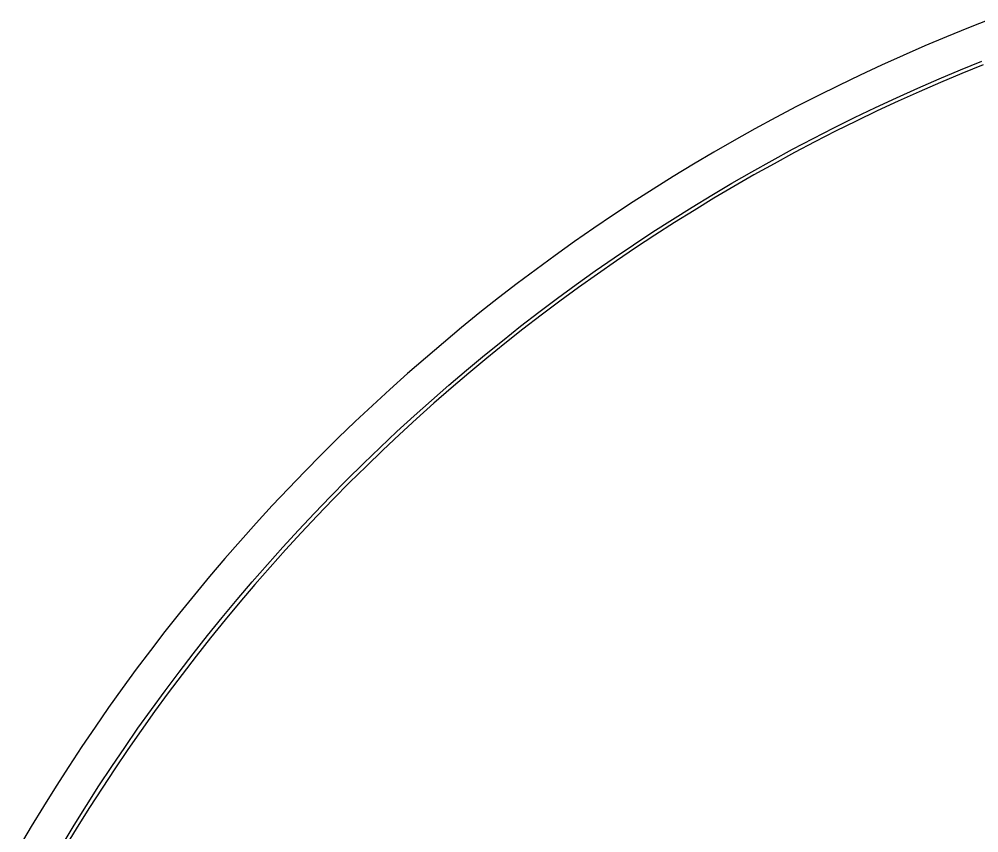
# Model space of a CAD drawing. Extents: x -25 to 123, y -44 to 109.
# Drawn here: x -20.08 to 18.02, y 71.29 to 103.59 of the extents above; entities that cross this region are included whole.
import ezdxf

# ---------------------------------------------------------------- set-up
doc = ezdxf.new("R2010")
doc.units = 0

msp = doc.modelspace()

# ---------------------------------------------------------------- linework, layer by layer
for p, q in [((17.6112, 103.243), (16.7417, 102.889)), ((18.485, 103.586), (17.6112, 103.243)), ((16.7417, 102.889), (15.8766, 102.524)), ((15.8766, 102.524), (15.016, 102.149)), ((15.016, 102.149), (14.1601, 101.763)), ((14.1601, 101.763), (13.309, 101.367)), ((17.287, 101.572), (18.1404, 101.919)), ((18.1961, 101.78), (17.3445, 101.434)), ((13.309, 101.367), (12.4629, 100.96)), ((16.438, 101.214), (17.287, 101.572)), ((17.3445, 101.434), (16.4971, 101.077)), ((12.4629, 100.96), (11.6217, 100.544)), ((15.5935, 100.846), (16.438, 101.214)), ((16.4971, 101.077), (15.6543, 100.709)), ((14.7536, 100.468), (15.5935, 100.846)), ((15.6543, 100.709), (14.816, 100.331)), ((11.6217, 100.544), (10.7858, 100.116)), ((13.9183, 100.079), (14.7536, 100.468)), ((14.816, 100.331), (13.9824, 99.9433)), ((10.7858, 100.116), (9.95515, 99.6789)), ((13.0879, 99.6799), (13.9183, 100.079)), ((13.9824, 99.9433), (13.1537, 99.5451)), ((9.95515, 99.6789), (9.12994, 99.2313)), ((12.2624, 99.2707), (13.0879, 99.6799)), ((13.1537, 99.5451), (12.3299, 99.1367)), ((9.12994, 99.2313), (8.31029, 98.7735)), ((11.4421, 98.8514), (12.2624, 99.2707)), ((12.3299, 99.1367), (11.5111, 98.7183)), ((8.31029, 98.7735), (7.49632, 98.3058)), ((10.6269, 98.4221), (11.4421, 98.8514)), ((11.5111, 98.7183), (10.6976, 98.2898)), ((7.49632, 98.3058), (6.68814, 97.8281)), ((9.81706, 97.9829), (10.6269, 98.4221)), ((10.6976, 98.2898), (9.88939, 97.8514)), ((9.01266, 97.5337), (9.81706, 97.9829)), ((6.68814, 97.8281), (5.88589, 97.3406)), ((8.21387, 97.0747), (9.01266, 97.5337)), ((9.88939, 97.8514), (9.08661, 97.4032)), ((5.88589, 97.3406), (5.08969, 96.8432)), ((9.08661, 97.4032), (8.2894, 96.9451)), ((5.08969, 96.8432), (4.29964, 96.3361)), ((7.42075, 96.6059), (8.21387, 97.0747)), ((8.2894, 96.9451), (7.49785, 96.4772)), ((6.63344, 96.1274), (7.42075, 96.6059)), ((7.49785, 96.4772), (6.71213, 95.9997)), ((4.29964, 96.3361), (3.51588, 95.8193)), ((5.85205, 95.6393), (6.63344, 96.1274)), ((6.71213, 95.9997), (5.93231, 95.5125)), ((3.51588, 95.8193), (2.73853, 95.293)), ((5.07674, 95.1416), (5.85205, 95.6393)), ((2.73853, 95.293), (1.96768, 94.7571)), ((5.93231, 95.5125), (5.15852, 95.0159)), ((4.30757, 94.6345), (5.07674, 95.1416)), ((5.15852, 95.0159), (4.3909, 94.5098)), ((1.96768, 94.7571), (1.20346, 94.2119)), ((3.54469, 94.1179), (4.30757, 94.6345)), ((4.3909, 94.5098), (3.62955, 93.9942)), ((1.20346, 94.2119), (0.44601, 93.6573)), ((2.78821, 93.5921), (3.54469, 94.1179)), ((3.62955, 93.9942), (2.87457, 93.4694)), ((0.44601, 93.6573), (-0.30458, 93.0934)), ((2.03822, 93.057), (2.78821, 93.5921)), ((2.87457, 93.4694), (2.1261, 92.9354)), ((-0.30458, 93.0934), (-1.0482, 92.5204)), ((1.29488, 92.5127), (2.03822, 93.057)), ((2.1261, 92.9354), (1.38423, 92.3922)), ((-1.0482, 92.5204), (-1.78473, 91.9383)), ((0.55826, 91.9594), (1.29488, 92.5127)), ((1.38423, 92.3922), (0.64909, 91.84)), ((-1.78473, 91.9383), (-2.51407, 91.3472)), ((-0.17149, 91.397), (0.55826, 91.9594)), ((0.64909, 91.84), (-0.07921, 91.2787)), ((-2.51407, 91.3472), (-3.2361, 90.7472)), ((-0.8943, 90.8257), (-0.17149, 91.397)), ((-0.07921, 91.2787), (-0.80058, 90.7086)), ((-3.2361, 90.7472), (-3.9507, 90.1384)), ((-1.61006, 90.2457), (-0.8943, 90.8257)), ((-0.80058, 90.7086), (-1.51489, 90.1297)), ((-3.9507, 90.1384), (-4.65779, 89.5208)), ((-2.31863, 89.6568), (-1.61006, 90.2457)), ((-1.51489, 90.1297), (-2.22206, 89.5421)), ((-3.01993, 89.0593), (-2.31863, 89.6568)), ((-2.22206, 89.5421), (-2.92195, 88.9458)), ((-4.65779, 89.5208), (-5.35724, 88.8947)), ((-5.35724, 88.8947), (-6.04895, 88.2599)), ((-3.71385, 88.4533), (-3.01993, 89.0593)), ((-2.92195, 88.9458), (-3.61449, 88.3409)), ((-4.40027, 87.8388), (-3.71385, 88.4533)), ((-6.04895, 88.2599), (-6.73283, 87.6168)), ((-3.61449, 88.3409), (-4.29953, 87.7277)), ((-5.0791, 87.2159), (-4.40027, 87.8388)), ((-4.29953, 87.7277), (-4.97701, 87.106)), ((-6.73283, 87.6168), (-7.40877, 86.9653)), ((-7.40877, 86.9653), (-8.07664, 86.3056)), ((-5.75024, 86.5847), (-5.0791, 87.2159)), ((-4.97701, 87.106), (-5.6468, 86.4761)), ((-6.41357, 85.9454), (-5.75024, 86.5847)), ((-5.6468, 86.4761), (-6.30882, 85.838)), ((-8.07664, 86.3056), (-8.73639, 85.6377)), ((-7.06902, 85.2979), (-6.41357, 85.9454)), ((-6.30882, 85.838), (-6.96295, 85.1919)), ((-8.73639, 85.6377), (-9.38788, 84.9617)), ((-9.38788, 84.9617), (-10.031, 84.2779)), ((-7.71648, 84.6425), (-7.06902, 85.2979)), ((-6.96295, 85.1919), (-7.60912, 84.5377)), ((-8.35583, 83.9792), (-7.71648, 84.6425)), ((-10.031, 84.2779), (-10.6657, 83.5862)), ((-7.60912, 84.5377), (-8.24719, 83.8757)), ((-8.987, 83.308), (-8.35583, 83.9792)), ((-8.24719, 83.8757), (-8.87711, 83.2059)), ((-10.6657, 83.5862), (-11.2919, 82.8867)), ((-9.60989, 82.6292), (-8.987, 83.308)), ((-8.87711, 83.2059), (-9.49875, 82.5284)), ((-11.2919, 82.8867), (-11.9095, 82.1796)), ((-10.2244, 81.9428), (-9.60989, 82.6292)), ((-9.49875, 82.5284), (-10.112, 81.8434)), ((-11.9095, 82.1796), (-12.5183, 81.465)), ((-10.8304, 81.2488), (-10.2244, 81.9428)), ((-10.112, 81.8434), (-10.7169, 81.1509)), ((-12.5183, 81.465), (-13.1183, 80.743)), ((-11.4279, 80.5475), (-10.8304, 81.2488)), ((-10.7169, 81.1509), (-11.3131, 80.451)), ((-13.1183, 80.743), (-13.7094, 80.0136)), ((-12.0167, 79.839), (-11.4279, 80.5475)), ((-11.3131, 80.451), (-11.9008, 79.7438)), ((-13.7094, 80.0136), (-14.2915, 79.2771)), ((-12.5968, 79.1232), (-12.0167, 79.839)), ((-11.9008, 79.7438), (-12.4797, 79.0295)), ((-14.2915, 79.2771), (-14.8645, 78.5335)), ((-13.1681, 78.4004), (-12.5968, 79.1232)), ((-12.4797, 79.0295), (-13.0498, 78.3081)), ((-14.8645, 78.5335), (-15.4284, 77.7829)), ((-13.7304, 77.6706), (-13.1681, 78.4004)), ((-13.0498, 78.3081), (-13.6111, 77.5798)), ((-15.4284, 77.7829), (-15.983, 77.0254)), ((-14.2838, 76.934), (-13.7304, 77.6706)), ((-13.6111, 77.5798), (-14.1633, 76.8447)), ((-15.983, 77.0254), (-16.5282, 76.2612)), ((-14.828, 76.1907), (-14.2838, 76.934)), ((-14.1633, 76.8447), (-14.7065, 76.1028)), ((-16.5282, 76.2612), (-17.0641, 75.4904)), ((-15.3632, 75.4407), (-14.828, 76.1907)), ((-14.7065, 76.1028), (-15.2405, 75.3543)), ((-17.0641, 75.4904), (-17.5904, 74.713)), ((-15.889, 74.6842), (-15.3632, 75.4407)), ((-15.2405, 75.3543), (-15.7653, 74.5993)), ((-17.5904, 74.713), (-18.1072, 73.9293)), ((-16.4056, 73.9213), (-15.889, 74.6842)), ((-15.7653, 74.5993), (-16.2808, 73.838)), ((-18.1072, 73.9293), (-18.6143, 73.1392)), ((-16.9127, 73.1522), (-16.4056, 73.9213)), ((-16.2808, 73.838), (-16.787, 73.0704)), ((-17.4104, 72.3768), (-16.9127, 73.1522)), ((-18.6143, 73.1392), (-19.1116, 72.343)), ((-16.787, 73.0704), (-17.2836, 72.2966)), ((-19.1116, 72.343), (-19.5992, 71.5408)), ((-17.8985, 71.5955), (-17.4104, 72.3768)), ((-17.2836, 72.2966), (-17.7708, 71.5168)), ((-19.5992, 71.5408), (-20.0769, 70.7326)), ((-18.377, 70.8082), (-17.8985, 71.5955)), ((-17.7708, 71.5168), (-18.2483, 70.731))]:
    msp.add_line(p, q)

doc.saveas('drawing.dxf')
